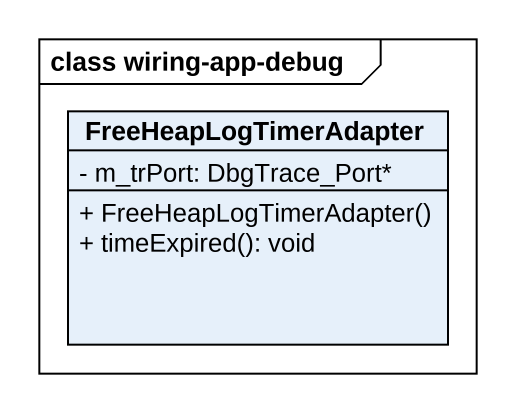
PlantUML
@startuml
mainframe class wiring-app-debug
hide circle
hide empty members
skinparam classAttributeIconSize 0
class FreeHeapLogTimerAdapter {
  - m_trPort: DbgTrace_Port*
  + FreeHeapLogTimerAdapter()
  + timeExpired(): void
}
@enduml
